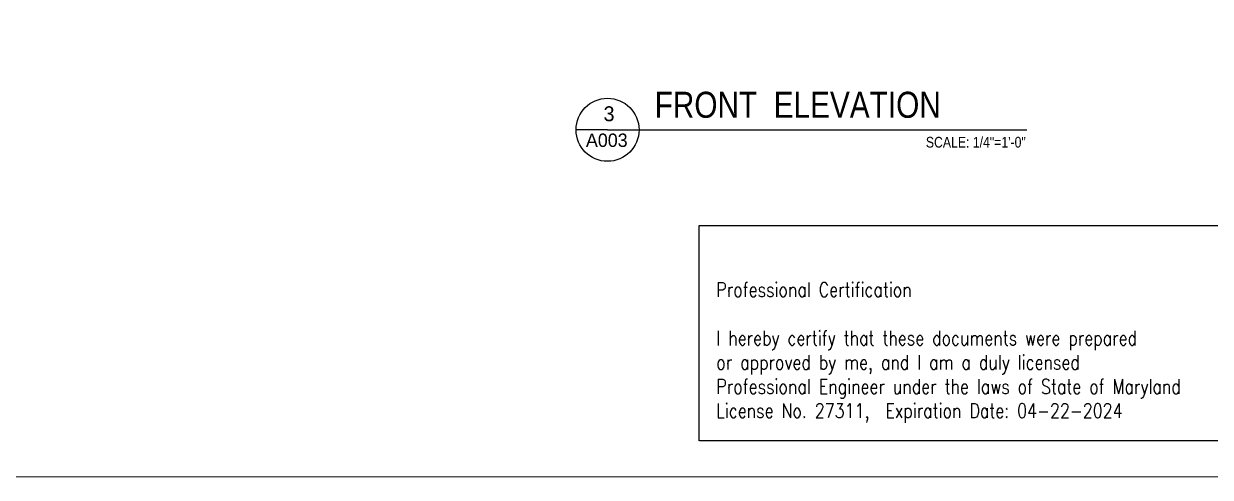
# Model space of a CAD drawing. Header units: inches. Extents: x 26998 to 46838, y -509 to 4343.
# Drawn here: x 35294 to 35883, y 3165 to 3390 of the extents above; entities that cross this region are included whole.
import ezdxf

# ---------------------------------------------------------------- set-up
doc = ezdxf.new("R2010")
doc.units = ezdxf.units.IN
doc.header["$LTSCALE"] = 0.5
doc.header["$MEASUREMENT"] = 0
doc.linetypes.add('DASHED', pattern=[0.75, 0.5, -0.25])
doc.layers.add('Title Block', color=7, linetype='Continuous')
doc.styles.add('ARCH', font='arch.shx')
doc.styles.add('HS-DESIGN-TTLB', font='GOTHIC.TTF')
doc.styles.add('TAGS', font='romans', dxfattribs={"width": 0.8})

msp = doc.modelspace()

# ---------------------------------------------------------------- linework, layer by layer
for q in [(35568.530312, 3337.280558), (35568.530312, 3337.280558), (35792.356867, 3337.280558), (35792.356867, 3337.280558)]:
    msp.add_line((35584.1607005, 3337.280558), q)
msp.add_lwpolyline([(34545.483428, 4291.6919129, 0.5, 0.5, 0), (36040.5426627, 4291.6919129, 0, 0, 0), (36040.5426627, 3165.2426914, 0.5, 0.5, 0), (34545.483428, 3165.2426914, 0.5, 0.5, 0)], format="xyseb")
msp.add_circle((35584.1607005, 3337.280558), 15.6303885)
msp.add_circle((35584.1607005, 3337.280558), 15.6303885)
at = {"layer": 'Title Block', "color": 253, "linetype": 'DASHED', "elevation": -143.9991213}
msp.add_lwpolyline([(35629.6776, 3289.8627704), (36027.1776, 3289.8627704), (36027.1776, 3183.0015204), (35629.6776, 3183.0015204)], close=True, dxfattribs=at)

# ---------------------------------------------------------------- texts
at = {"attachment_point": 1}
for s, insert, char_height, width, style in [('{\\fArial Narrow|b0|i0|c0|p34;FRONT  ELEVATION}', (35607.5591093, 3356.1441873), 12.9024, 259.624719313, 'ARCH'), ('A003', (35573.4272952, 3335.4253114), 6.636168, 136.759967371, 'HS-DESIGN-TTLB')]:
    msp.add_mtext(s, dxfattribs=dict(at, insert=insert, char_height=char_height, width=width, style=style))
at = {"layer": 'Title Block', "attachment_point": 1, "style": 'HS-DESIGN-TTLB'}
for s, insert, char_height, width in [('3', (35582.1612983, 3348.9209999), 7.37352, 151.955519302), ('{\\fArial Narrow|b0|i0|c0|p34;SCALE: 1/4"=1\'-0"}', (35742.2127971, 3333.7850082), 5.3089344, 109.407973897)]:
    msp.add_mtext(s, dxfattribs=dict(at, insert=insert, char_height=char_height, width=width))
at = {"layer": 'Title Block', "insert": (35638.1776, 3261.6015204, -143.9991213), "char_height": 7.2, "attachment_point": 1, "style": 'TAGS'}
msp.add_mtext_dynamic_manual_height_columns('Professional Certification\\P\\PI hereby certify that these documents were prepared\\Por approved by me, and I am a duly licensed\\PProfessional Engineer under the laws of State of Maryland\\PLicense No. 27311,  Expiration Date: 04-22-2024', width=727.308226295, gutter_width=30, heights=[0], dxfattribs=at)

doc.saveas('drawing.dxf')
